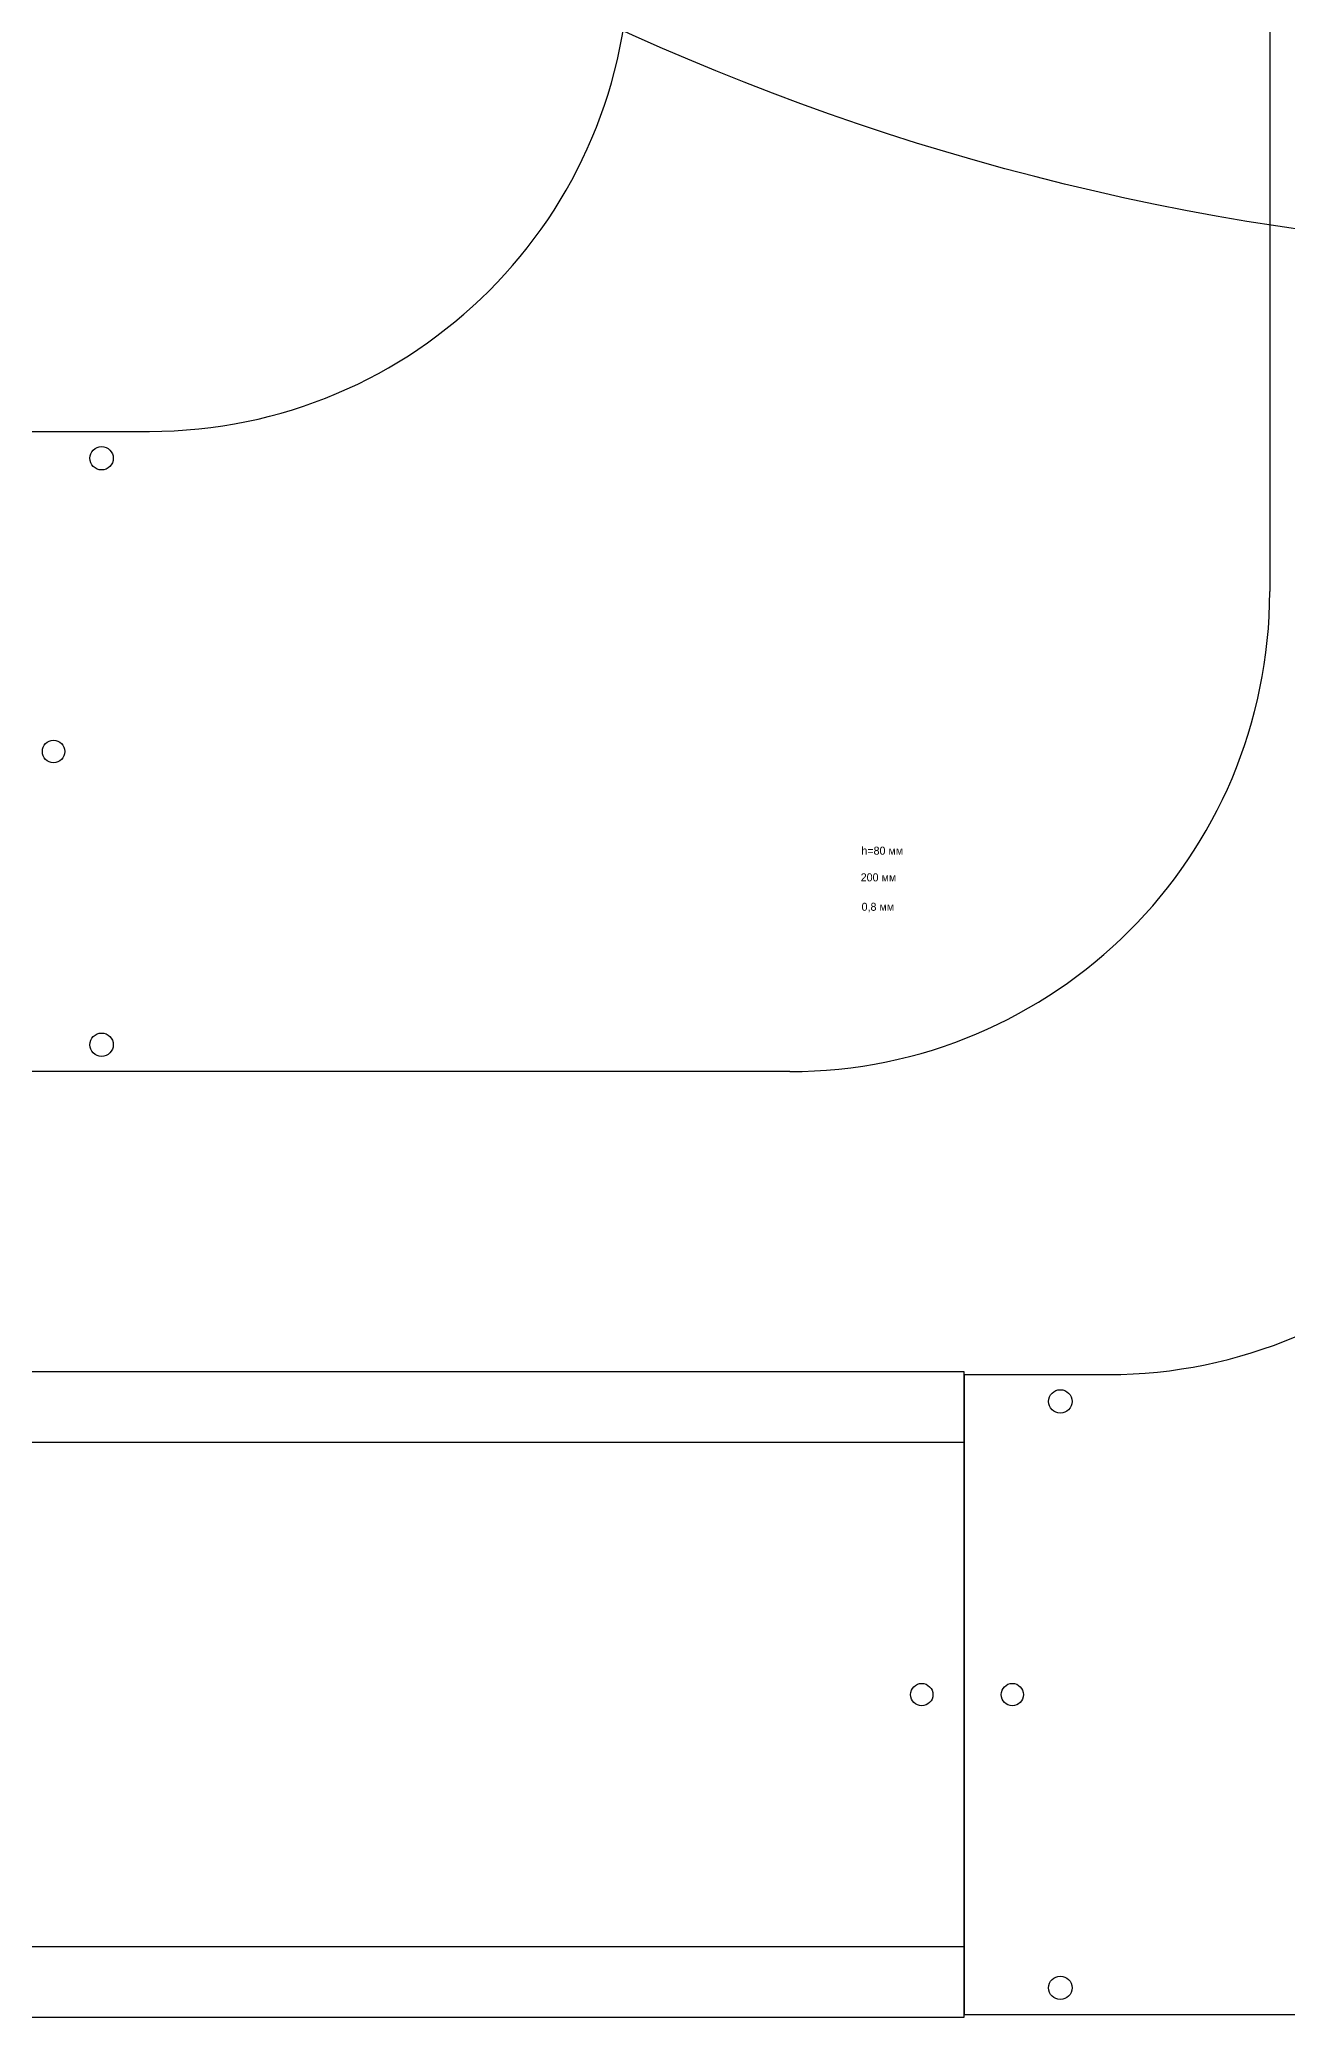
# Model space of a CAD drawing. Header units: millimetres. Extents: x -42533 to 645315, y 3457 to 82611.
# Drawn here: x 74312 to 74702, y 43846 to 44464 of the extents above; entities that cross this region are included whole.
import ezdxf
from ezdxf.enums import TextEntityAlignment as Align

# ---------------------------------------------------------------- set-up
doc = ezdxf.new("R2018")
doc.units = ezdxf.units.MM
doc.layers.add('ЭОМ_Лотки авар.', color=1, linetype='Continuous')
doc.layers.add('ЭОМ_Лотки рабочие', color=5, linetype='Continuous')
doc.styles.get("Standard").update_dxf_attribs({"font": 'arial.ttf'})

# ---------------------------------------------------------------- blocks, each defined once
blk = doc.blocks.new('*U37')
at = {"color": 0, "linetype": 'Continuous', "lineweight": 25}
for p, q in [((-78.76, -46976.1), (-78.8, 0)), ((78.84, -46976.1), (78.8, 0))]:
    blk.add_line(p, q, dxfattribs=at)
blk.add_lwpolyline([(100.84, -46976.1), (100.8, 0), (-100.8, 0), (-100.76, -46976.1)], close=True, dxfattribs=at)
at = {"color": 0, "linetype": 'ByBlock', "lineweight": -2}
blk.add_circle((0.04, -46962.8), 3.5, dxfattribs=at)
at = {"color": 0, "flags": 9}
for tag, p in [('АРТИКУЛ', (-59.7, -11.85)), ('НАИМЕНОВАНИЕ', (-59.12, -7.02)), ('ПРИМЕЧАНИЕ', (-58.82, -17.26))]:
    blk.add_attdef(tag, text='', height=2.5, dxfattribs=at).set_placement(p, align=Align.TOP_LEFT)
at = {"color": 0, "lineweight": 30, "flags": 104}
for tag, p in [('ВЫСОТА', (-59.61, -20.92)), ('ШИРИНА', (-58.94, -25.15)), ('ДЛИНА', (-59.54, -36.09)), ('ТОЛЩИНА', (-58.99, -31.04))]:
    blk.add_attdef(tag, text='', height=2.5, dxfattribs=at).set_placement(p, align=Align.TOP_LEFT)
blk = doc.blocks.new('*U36')
at = {"color": 0, "linetype": 'ByBlock', "lineweight": -2}
for p, q in [((100, 295), (-100, 295)), ((-100, 250), (-100, 295)), ((100, 295), (100, 50)), ((-295, 100), (-295, -100)), ((-295, 100), (-250, 100)), ((-50, -100), (-295, -100))]:
    blk.add_line(p, q, dxfattribs=at)
for centre, radius in [((0, 280), 3.5), ((-91.6, 265), 3.65), ((91.6, 265), 3.65), ((-265, 91.6), 3.65), ((-280, 0), 3.5), ((-265, -91.6), 3.65)]:
    blk.add_circle(centre, radius, dxfattribs=at)
for centre in [(-250, 250), (-50, 50)]:
    blk.add_arc(centre, 150, 270, 0, dxfattribs=at)
at = {"color": 0, "linetype": 'ByBlock', "lineweight": -2, "flags": 9}
for tag, p in [('НАИМЕНОВАНИЕ', (-27.71, -11.07)), ('АРТИКУЛ', (-26.88, -16.78)), ('ПРИМЕЧАНИЕ', (-27.44, -22.91))]:
    blk.add_attdef(tag, p, '', height=2.5, dxfattribs=at)
at = {"color": 0, "linetype": 'ByBlock', "lineweight": -2, "flags": 104}
for tag, p in [('ВЫСОТА', (-27.6, -29.74)), ('ШИРИНА', (-27.81, -38.07)), ('ТОЛЩИНА', (-27.53, -47.26))]:
    blk.add_attdef(tag, text='', height=2.5, dxfattribs=at).set_placement(p, align=Align.TOP_LEFT)

msp = doc.modelspace()

# ---------------------------------------------------------------- linework, layer by layer
at = {"layer": 'ЭОМ_Лотки рабочие', "color": 7, "lineweight": 30}
msp.add_circle((74817.13, 45174.62), 777.93, dxfattribs=at)

# ---------------------------------------------------------------- block references
at = {"layer": 'ЭОМ_Лотки авар.', "color": 1}
ref = msp.add_blockref('*U36', (74596.14, 44241.59), dxfattribs=at)
lines = msp.add_mtext('h=80 мм', dxfattribs={"layer": '0', "color": 0, "linetype": 'ByBlock', "lineweight": -2, "insert": (74568.54, 44211.85), "char_height": 2.5, "attachment_point": 1})
ref.add_attrib('ВЫСОТА', '', (74568.54, 44211.85), dxfattribs={"flags": 64}).embed_mtext(lines)
lines = msp.add_mtext('200 мм', dxfattribs={"layer": '0', "color": 0, "linetype": 'ByBlock', "lineweight": -2, "insert": (74568.33, 44203.52), "char_height": 2.5, "attachment_point": 1})
ref.add_attrib('ШИРИНА', '', (74568.33, 44203.52), dxfattribs={"flags": 64}).embed_mtext(lines)
lines = msp.add_mtext('0,8 мм', dxfattribs={"layer": '0', "color": 0, "linetype": 'ByBlock', "lineweight": -2, "insert": (74568.61, 44194.33), "char_height": 2.5, "attachment_point": 1})
ref.add_attrib('ТОЛЩИНА', '', (74568.61, 44194.33), dxfattribs={"flags": 64}).embed_mtext(lines)
at = {"layer": 'ЭОМ_Лотки рабочие'}
ref = msp.add_blockref('*U36', (74895.71, 43946.96), dxfattribs=at)
lines = msp.add_mtext('h=80 мм', dxfattribs={"layer": '0', "color": 0, "linetype": 'ByBlock', "lineweight": -2, "insert": (74868.11, 43917.22), "char_height": 2.5, "attachment_point": 1})
ref.add_attrib('ВЫСОТА', '', (74868.11, 43917.22), dxfattribs={"flags": 64}).embed_mtext(lines)
lines = msp.add_mtext('200 мм', dxfattribs={"layer": '0', "color": 0, "linetype": 'ByBlock', "lineweight": -2, "insert": (74867.9, 43908.89), "char_height": 2.5, "attachment_point": 1})
ref.add_attrib('ШИРИНА', '', (74867.9, 43908.89), dxfattribs={"flags": 64}).embed_mtext(lines)
lines = msp.add_mtext('0,8 мм', dxfattribs={"layer": '0', "color": 0, "linetype": 'ByBlock', "lineweight": -2, "insert": (74868.18, 43899.7), "char_height": 2.5, "attachment_point": 1})
ref.add_attrib('ТОЛЩИНА', '', (74868.18, 43899.7), dxfattribs={"flags": 64}).embed_mtext(lines)
at = {"layer": 'ЭОМ_Лотки рабочие', "rotation": 90}
msp.add_blockref('*U37', (27624.6, 43946.92), dxfattribs=at)

doc.saveas('drawing.dxf')
